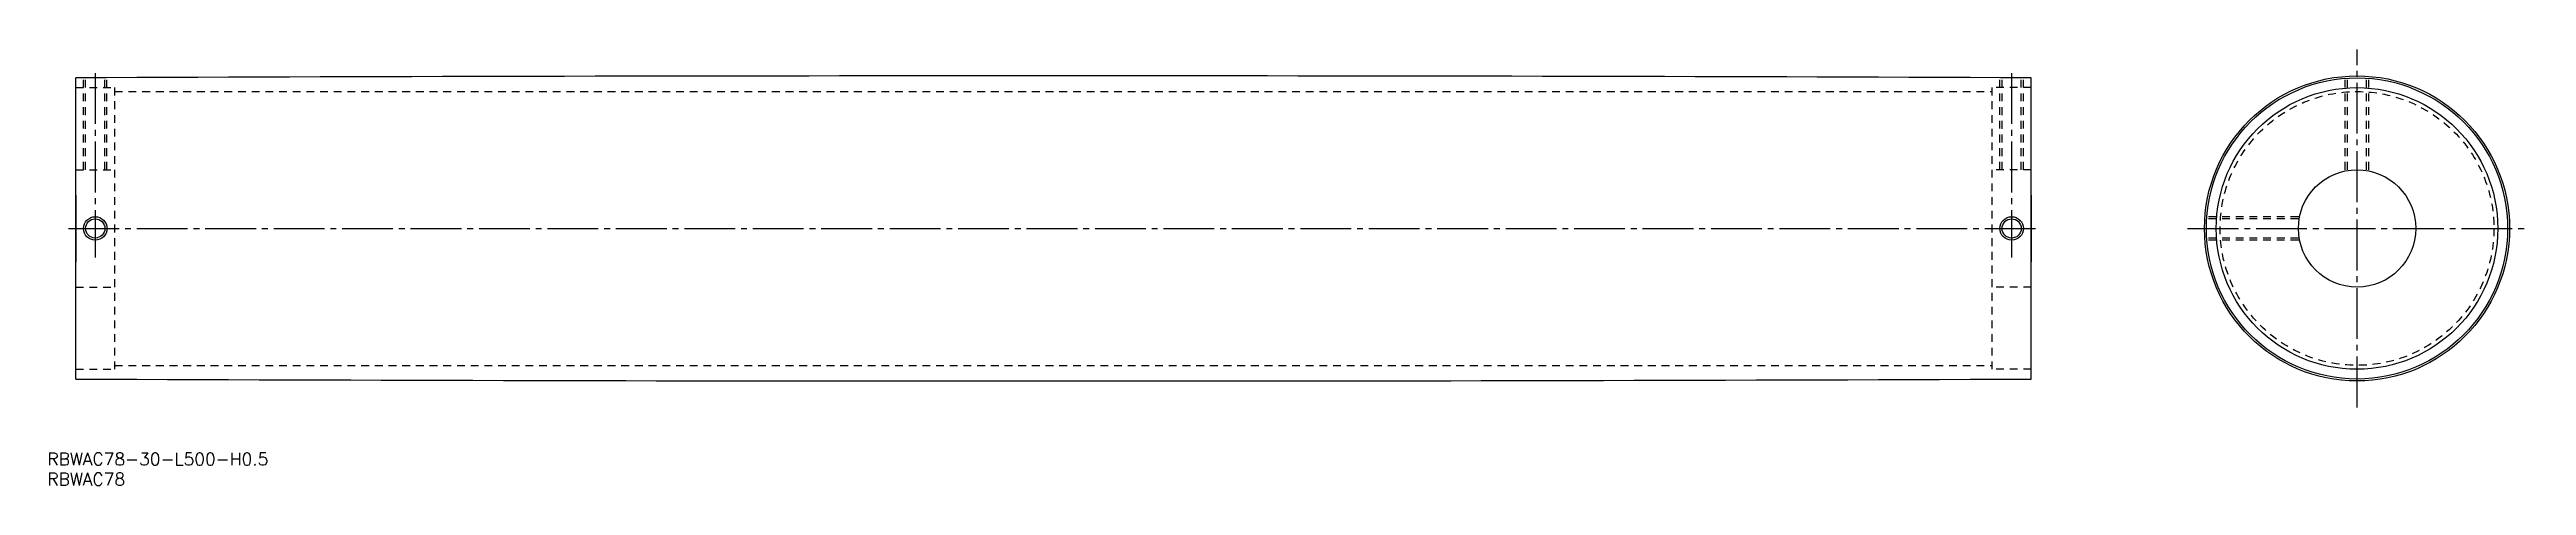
# Model space of a CAD drawing. Extents: x 56 to 689, y 203 to 314.
import ezdxf

# ---------------------------------------------------------------- set-up
doc = ezdxf.new("R2010")
doc.units = 0
doc.linetypes.add('CENTER', pattern=[17.5, 13, -1.5, 1.5, -1.5])
doc.linetypes.add('DASHED', pattern=[3.5, 2, -1.5])
doc.layers.get('0').update_dxf_attribs({"linetype": 'CONTINUOUS'})
doc.layers.add('CENTER', color=1, linetype='CENTER')
doc.styles.get("Standard").update_dxf_attribs({"font": 'txt.shx', "bigfont": '@extfont2.shx'})

msp = doc.modelspace()

# ---------------------------------------------------------------- linework, layer by layer
at = {"color": 7, "linetype": 'CONTINUOUS'}
for p, q in [((62.83, 229.93), (62.83, 306.93)), ((562.83, 229.93), (562.83, 306.93)), ((62.83, 276.93), (62.83, 259.93)), ((562.83, 276.93), (562.83, 259.93))]:
    msp.add_line(p, q, dxfattribs=at)
at = {"color": 3, "linetype": 'DASHED'}
for p, q in [((62.83, 304.43), (72.83, 304.43)), ((64.83, 283.44), (64.83, 306.94)), ((65.37, 283.43), (65.37, 306.94)), ((70.29, 283.43), (70.29, 306.96)), ((70.83, 283.44), (70.83, 306.96)), ((72.83, 232.43), (72.83, 304.43)), ((552.83, 232.43), (552.83, 304.43)), ((562.83, 304.43), (552.83, 304.43)), ((554.83, 283.44), (554.83, 306.96)), ((555.37, 283.43), (555.37, 306.96)), ((560.29, 283.43), (560.29, 306.94)), ((560.83, 283.44), (560.83, 306.94)), ((643.14, 283.44), (643.14, 306.81)), ((643.69, 283.43), (643.69, 306.85)), ((648.6, 283.43), (648.6, 306.85)), ((649.14, 283.44), (649.14, 306.81)), ((72.83, 303.43), (552.83, 303.43)), ((62.83, 283.43), (72.83, 283.43)), ((562.83, 283.43), (552.83, 283.43)), ((631.14, 270.89), (607.72, 270.89)), ((631.13, 271.43), (607.76, 271.43)), ((631.14, 265.97), (607.72, 265.97)), ((631.13, 265.43), (607.76, 265.43)), ((62.83, 253.43), (72.83, 253.43)), ((562.83, 253.43), (552.83, 253.43)), ((62.83, 232.43), (72.83, 232.43)), ((72.83, 233.43), (552.83, 233.43)), ((562.83, 232.43), (552.83, 232.43))]:
    msp.add_line(p, q, dxfattribs=at)
at = {"color": 7, "linetype": 'CONTINUOUS'}
for centre, radius in [((646.14, 268.43), 39), ((646.14, 268.43), 38.5), ((646.14, 268.43), 36), ((646.14, 268.43), 15), ((67.83, 268.43), 2.46), ((557.83, 268.43), 2.46)]:
    msp.add_circle(centre, radius, dxfattribs=at)
at = {"color": 3, "linetype": 'DASHED'}
msp.add_circle((646.14, 268.43), 35, dxfattribs=at)
at = {"color": 3, "linetype": 'CONTINUOUS'}
for centre in [(67.83, 268.43), (557.83, 268.43)]:
    msp.add_circle(centre, 3, dxfattribs=at)
at = {"color": 7, "linetype": 'CONTINUOUS'}
for centre, start, end in [((312.83, -62192.82), 89.7708172, 90.2291828), ((312.83, 62729.68), 269.7708172, 270.2291828)]:
    msp.add_arc(centre, 62500.25, start, end, dxfattribs=at)
at = {"layer": 'CENTER', "color": 1, "linetype": 'CENTER'}
for p, q in [((646.14, 222.69), (646.14, 314.17)), ((67.83, 308.14), (67.83, 260.96)), ((557.83, 308.14), (557.83, 260.96)), ((60.96, 268.43), (564.7, 268.43)), ((602.83, 268.43), (689.46, 268.43))]:
    msp.add_line(p, q, dxfattribs=at)

# ---------------------------------------------------------------- texts
at = {"color": 7, "linetype": 'CONTINUOUS'}
for s, p in [('RBWAC78-30-L500-H0.5', (55.59, 207.88)), ('RBWAC78', (55.59, 202.72))]:
    msp.add_text(s, height=3.2, dxfattribs=at).set_placement(p)

doc.saveas('drawing.dxf')
